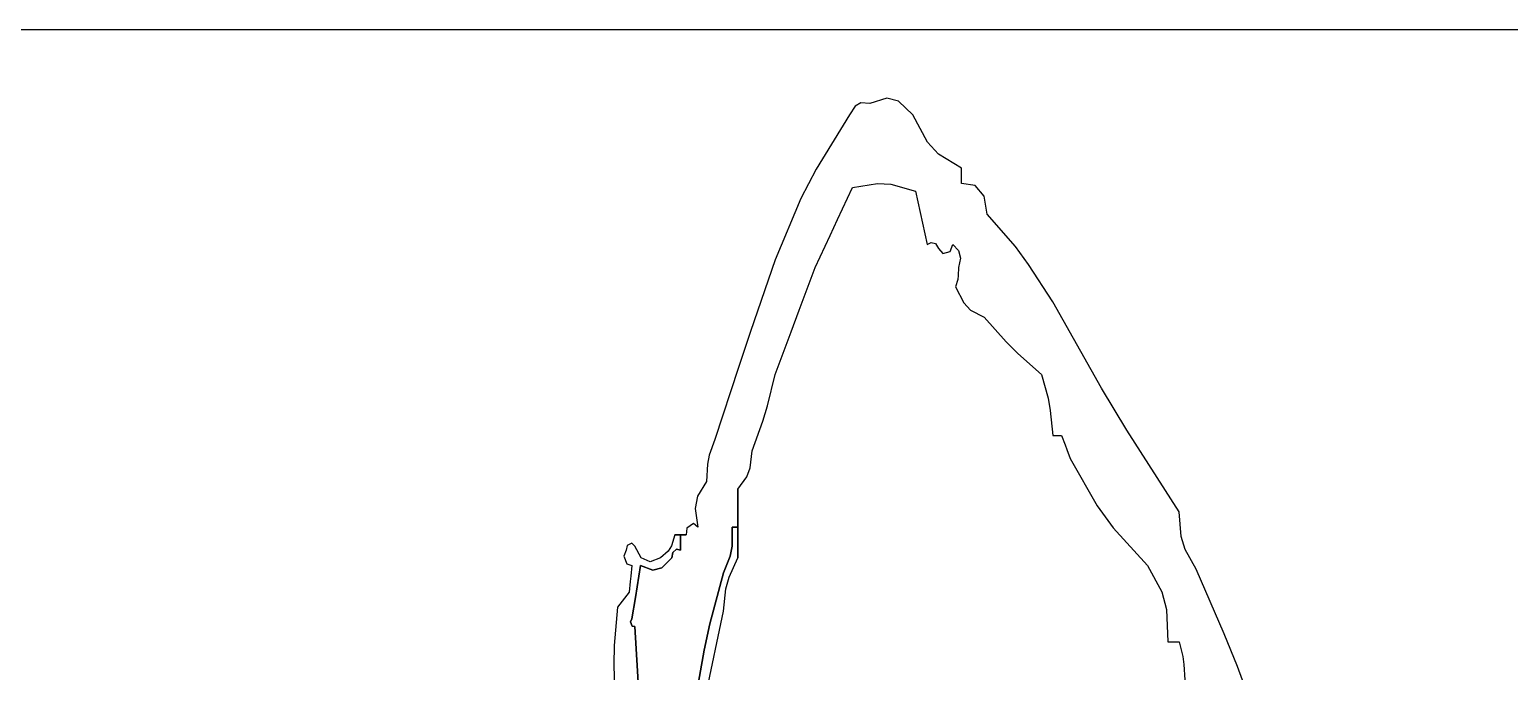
# Model space of a CAD drawing. Extents: x -446699 to 757189, y -606167 to -103070.
# Drawn here: x -168219.2 to -168081.5, y -411633.4 to -411573.6 of the extents above; entities that cross this region are included whole.
import ezdxf

# ---------------------------------------------------------------- set-up
doc = ezdxf.new("R2010")
doc.units = 0
doc.header["$LTSCALE"] = 1000
doc.header["$MEASUREMENT"] = 0
doc.layers.add('14', color=14, linetype='Continuous')
doc.layers.add('_0', color=7, linetype='Continuous')

# ---------------------------------------------------------------- blocks, each defined once
blk = doc.blocks.new('dianziq11')
for p, q in [((1207453, -130168), (1207408, -130238)), ((1207498, -130143), (1207453, -130168)), ((1207567, -130147), (1207498, -130143)), ((1207701, -130105), (1207567, -130147)), ((1207794, -130130), (1207701, -130105)), ((1207906, -130238), (1207794, -130130)), ((1207408, -130238), (1207144, -130666)), ((1208022, -130453), (1207906, -130238)), ((1208109, -130548), (1208022, -130453)), ((1208290, -130659), (1208109, -130548)), ((1207144, -130666), (1207024, -130898)), ((1208290, -130707), (1208290, -130659)), ((1208290, -130731), (1208290, -130707)), ((1208290, -130780), (1208290, -130731)), ((1207313, -131063), (1207431, -130810)), ((1207431, -130810), (1207629, -130779)), ((1207629, -130779), (1207734, -130785)), ((1207734, -130785), (1207928, -130840)), ((1207928, -130840), (1207965, -131008)), ((1208398, -130796), (1208290, -130780)), ((1208469, -130879), (1208398, -130796)), ((1208494, -131021), (1208469, -130879)), ((1207024, -130898), (1206821, -131382)), ((1207255, -131189), (1207313, -131063)), ((1207965, -131008), (1207983, -131093)), ((1207983, -131093), (1208019, -131261)), ((1208716, -131277), (1208494, -131021)), ((1207137, -131442), (1207255, -131189)), ((1208019, -131261), (1208053, -131243)), ((1208053, -131243), (1208085, -131253)), ((1208085, -131253), (1208109, -131292)), ((1208109, -131292), (1208144, -131332)), ((1208144, -131332), (1208202, -131316)), ((1208202, -131316), (1208222, -131261)), ((1208222, -131261), (1208268, -131307)), ((1208268, -131307), (1208283, -131369)), ((1208821, -131417), (1208716, -131277)), ((1206821, -131382), (1206627, -131946)), ((1207011, -131779), (1207137, -131442)), ((1208267, -131442), (1208266, -131504)), ((1208283, -131369), (1208267, -131442)), ((1209013, -131713), (1208821, -131417)), ((1208261, -131535), (1208245, -131593)), ((1208266, -131504), (1208261, -131535)), ((1208245, -131593), (1208309, -131721)), ((1206947, -131948), (1207011, -131779)), ((1208309, -131721), (1208363, -131779)), ((1208363, -131779), (1208471, -131834)), ((1209396, -132392), (1209013, -131713)), ((1208471, -131834), (1208644, -132028)), ((1206627, -131946), (1206532, -132229)), ((1206821, -132285), (1206947, -131948)), ((1208644, -132028), (1208735, -132119)), ((1208735, -132119), (1208923, -132285)), ((1206532, -132229), (1206346, -132797)), ((1206760, -132532), (1206821, -132285)), ((1208923, -132285), (1208974, -132472)), ((1209595, -132724), (1209396, -132392)), ((1208974, -132472), (1208992, -132570)), ((1206723, -132653), (1206760, -132532)), ((1208992, -132570), (1209013, -132767)), ((1206640, -132888), (1206723, -132653)), ((1210008, -133369), (1209595, -132724)), ((1206346, -132797), (1206301, -132921)), ((1209013, -132767), (1209041, -132767)), ((1209041, -132767), (1209054, -132767)), ((1209054, -132767), (1209081, -132767)), ((1209081, -132767), (1209108, -132839)), ((1209108, -132839), (1209122, -132876)), ((1206301, -132921), (1206287, -132992)), ((1206625, -133021), (1206640, -132888)), ((1209122, -132876), (1209149, -132948)), ((1209149, -132948), (1209362, -133321)), ((1206287, -132992), (1206278, -133129)), ((1206527, -133189), (1206598, -133093)), ((1206598, -133093), (1206625, -133021)), ((1206278, -133129), (1206208, -133245)), ((1206527, -133490), (1206527, -133189)), ((1206527, -133189), (1206527, -133490)), ((1206527, -133490), (1206527, -133189)), ((1206208, -133245), (1206190, -133343)), ((1209362, -133321), (1209487, -133495)), ((1206190, -133343), (1206210, -133490)), ((1210024, -133563), (1210008, -133369)), ((1206029, -133550), (1206003, -133637)), ((1206075, -133550), (1206029, -133550)), ((1206029, -133550), (1206075, -133550)), ((1206075, -133550), (1206029, -133550)), ((1206120, -133550), (1206075, -133550)), ((1206075, -133550), (1206120, -133550)), ((1206120, -133550), (1206075, -133550)), ((1206075, -133550), (1206075, -133671)), ((1206075, -133671), (1206075, -133550)), ((1206075, -133550), (1206075, -133671)), ((1206075, -133671), (1206075, -133550)), ((1206075, -133550), (1206075, -133671)), ((1206075, -133671), (1206075, -133550)), ((1206124, -133497), (1206120, -133550)), ((1206176, -133462), (1206124, -133497)), ((1206210, -133490), (1206176, -133462)), ((1206481, -133639), (1206482, -133490)), ((1206482, -133490), (1206481, -133639)), ((1206482, -133490), (1206527, -133490)), ((1206527, -133490), (1206482, -133490)), ((1206482, -133490), (1206527, -133490)), ((1206527, -133490), (1206482, -133490)), ((1206482, -133490), (1206527, -133490)), ((1206527, -133490), (1206482, -133490)), ((1206527, -133731), (1206527, -133490)), ((1206527, -133490), (1206527, -133731)), ((1206527, -133731), (1206527, -133490)), ((1209487, -133495), (1209759, -133791)), ((1210055, -133666), (1210024, -133563)), ((1205645, -133671), (1205628, -133719)), ((1205652, -133634), (1205645, -133671)), ((1205691, -133617), (1205652, -133634)), ((1205713, -133640), (1205691, -133617)), ((1205765, -133732), (1205713, -133640)), ((1205976, -133680), (1205916, -133731)), ((1206003, -133637), (1205976, -133680)), ((1206043, -133664), (1206014, -133689)), ((1206014, -133689), (1206043, -133664)), ((1206075, -133671), (1206043, -133664)), ((1206043, -133664), (1206075, -133671)), ((1206466, -133719), (1206481, -133639)), ((1206481, -133639), (1206466, -133719)), ((1210144, -133821), (1210055, -133666)), ((1205628, -133719), (1205651, -133780)), ((1205651, -133780), (1205690, -133791)), ((1205690, -133791), (1205681, -133875)), ((1205758, -133791), (1205732, -133960)), ((1205732, -133960), (1205758, -133791)), ((1205855, -133828), (1205758, -133791)), ((1205758, -133791), (1205855, -133828)), ((1205834, -133762), (1205765, -133732)), ((1205916, -133731), (1205834, -133762)), ((1206007, -133731), (1205926, -133811)), ((1205926, -133811), (1206007, -133731)), ((1206014, -133689), (1206007, -133731)), ((1206007, -133731), (1206014, -133689)), ((1206414, -133851), (1206466, -133719)), ((1206466, -133719), (1206414, -133851)), ((1206458, -133885), (1206527, -133731)), ((1209759, -133791), (1209871, -133999)), ((1205676, -133917), (1205668, -134002)), ((1205681, -133875), (1205676, -133917)), ((1205926, -133811), (1205855, -133828)), ((1205855, -133828), (1205926, -133811)), ((1206305, -134253), (1206414, -133851)), ((1206414, -133851), (1206305, -134253)), ((1206433, -133975), (1206458, -133885)), ((1210364, -134330), (1210144, -133821)), ((1205668, -134002), (1205632, -134050)), ((1205732, -133960), (1205719, -134044)), ((1205719, -134044), (1205732, -133960)), ((1206414, -134152), (1206433, -133975)), ((1209871, -133999), (1209908, -134138)), ((1205577, -134122), (1205551, -134422)), ((1205614, -134074), (1205577, -134122)), ((1205632, -134050), (1205614, -134074)), ((1205719, -134044), (1205690, -134213)), ((1205690, -134213), (1205719, -134044)), ((1206275, -134815), (1206414, -134152)), ((1209908, -134138), (1209918, -134393)), ((1205690, -134213), (1205680, -134236)), ((1205680, -134236), (1205690, -134213)), ((1205680, -134236), (1205693, -134270)), ((1205693, -134270), (1205680, -134236)), ((1205693, -134270), (1205713, -134273)), ((1205713, -134273), (1205693, -134270)), ((1206260, -134459), (1206305, -134253)), ((1206305, -134253), (1206260, -134459)), ((1205713, -134273), (1205745, -134801)), ((1205745, -134801), (1205713, -134273)), ((1210468, -134590), (1210364, -134330)), ((1205551, -134422), (1205547, -134574)), ((1206188, -134875), (1206260, -134459)), ((1206260, -134459), (1206188, -134875)), ((1209918, -134393), (1209954, -134393)), ((1209954, -134393), (1209972, -134393)), ((1209972, -134393), (1210008, -134393)), ((1210008, -134393), (1210037, -134510)), ((1205547, -134574), (1205555, -134875)), ((1210037, -134510), (1210046, -134572)), ((1210046, -134572), (1210053, -134695)), ((1210664, -135116), (1210468, -134590))]:
    blk.add_line(p, q)
blk = doc.blocks.new('YHYHHRR')
at = {"layer": '14', "color": 14}
blk.add_line((256880.6, 471249.55), (266880.6, 471249.55), dxfattribs=at)
at = {"layer": '_0', "xscale": 0.0471933356930011, "yscale": 0.0471933356930011, "zscale": 0.0471933356930011}
blk.add_blockref('dianziq11', (208274.73, 477364.14), dxfattribs=at)

msp = doc.modelspace()

# ---------------------------------------------------------------- block references
at = {"xscale": 0.249999975, "yscale": 0.249999975, "zscale": 0.249999975}
msp.add_blockref('YHYHHRR', (-234456.97, -529386), dxfattribs=at)

doc.saveas('drawing.dxf')
